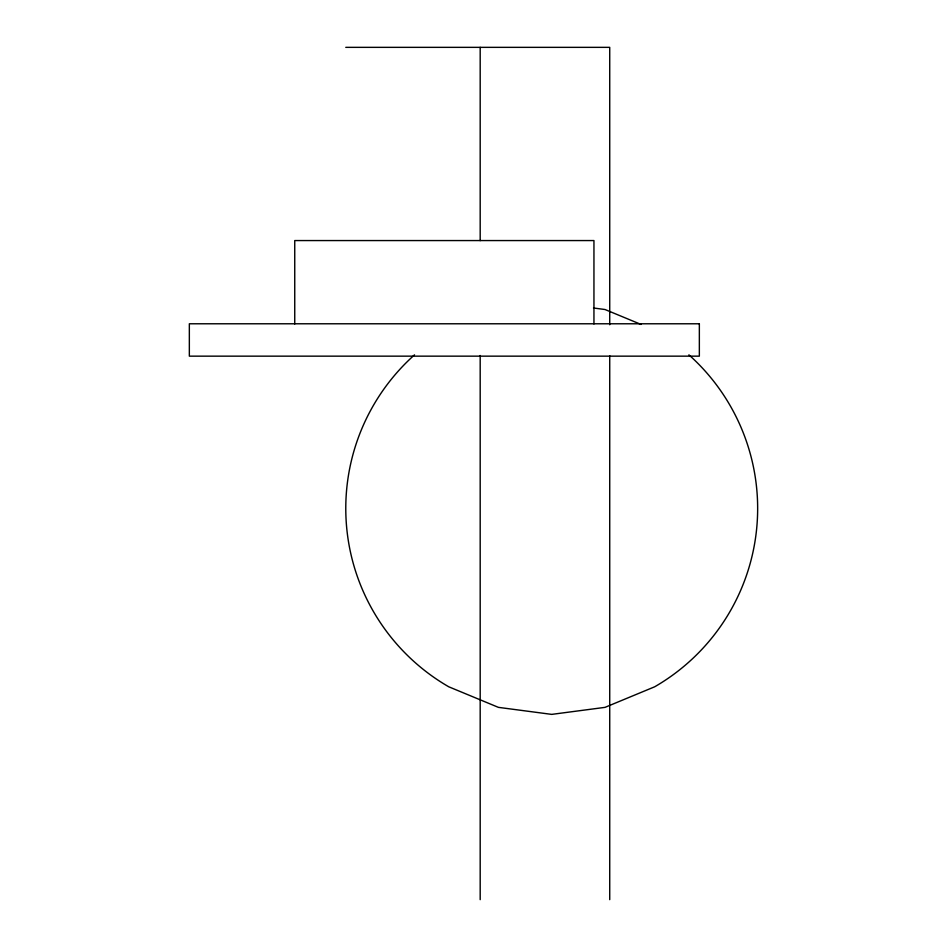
<?xml version="1.0" encoding="UTF-8"?>
<svg xmlns="http://www.w3.org/2000/svg" width="947" height="947" viewBox="0 0 947 947"><rect width="100%" height="100%" fill="white"/><g stroke="black" fill="none" stroke-linecap="round" stroke-linejoin="round"><path stroke-width="1.42" d="M345.773 47.35L609.726 47.35L609.726 324.75M593.497 308L605.015 309.515L641.06 324.442M609.726 355.729L609.726 899.65M593.947 323.969L593.947 240.562L294.742 240.562L294.742 323.969M480.188 47.35L480.188 240.645M480.188 355.492L480.188 899.65M688.907 354.853A205.937 205.937 0 0 1 654.685 686.788L605.015 707.362L551.722 714.381L498.418 707.362L448.748 686.788A205.937 205.937 0 0 1 414.526 354.853M699.348 323.779L189.341 323.779L189.341 356.155L699.348 356.155L699.348 323.779"/></g></svg>
